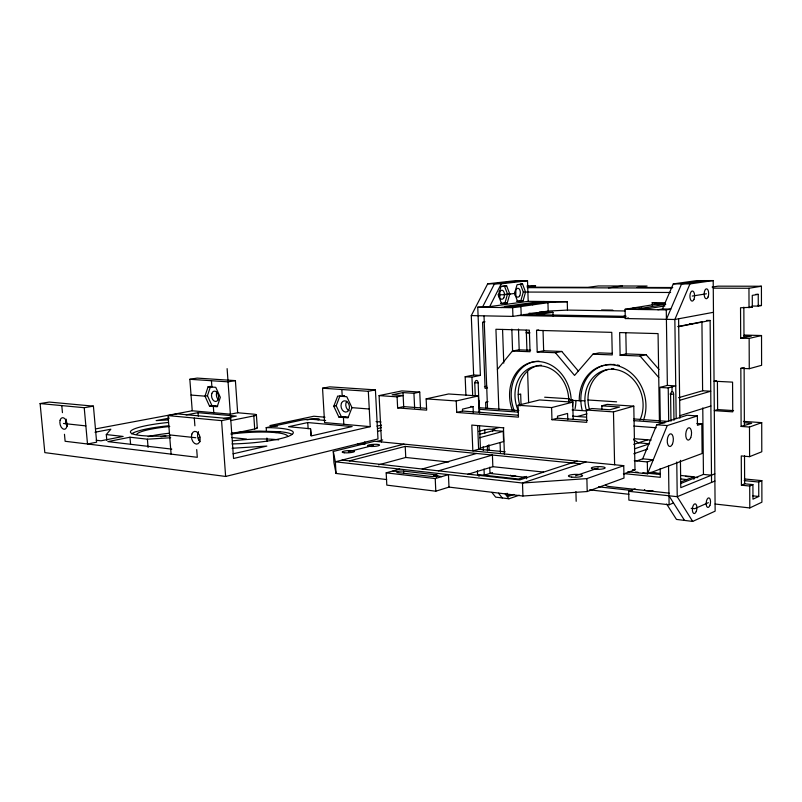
<?xml version="1.0" encoding="UTF-8"?>
<svg xmlns="http://www.w3.org/2000/svg" width="802" height="802" viewBox="0 0 802 802"><rect width="100%" height="100%" fill="white"/><g stroke="black" fill="none" stroke-linecap="round" stroke-linejoin="round"><path stroke-width="1.2" d="M516.458 301.301L520.859 300.71L523.305 292.048L520.298 284.048L522.563 284.048L525.551 292.058L523.104 300.73L517.621 301.472L514.573 293.452L517.059 284.7L522.563 284.048M506.674 285.923L500.979 286.595L498.423 295.497L501.591 303.657L507.265 302.885L509.781 294.053L506.674 285.923L500.979 286.324M500.448 303.467L504.989 302.855L507.516 294.043L504.398 285.913M208.079 386.775L204.991 396.158L209.512 406.103L217.182 406.754L220.329 397.351L215.758 387.326L208.079 386.775L210.535 386.363L207.447 395.717L211.959 405.652L217.693 406.133M333.782 406.233L337.692 396.058L346.795 396.719L351.988 407.657L347.988 417.852L338.895 417.09L333.782 406.233L336.168 405.742L340.078 395.587M636.718 460.929L642.683 458.834L653.249 459.817L647.324 461.932L647.525 473.802L702.121 453.501L701.82 423.857L697.459 425.301L697.359 415.937L667.254 425.561L647.525 473.802L627.786 471.807M642.683 458.834L656.758 424.779L687.113 415.235L697.359 415.937M666.642 504.047L676.467 519.415L692.677 521.42L715.143 511.155L713.199 280.58L689.971 283.918L674.853 319.487L676.186 418.443M666.412 319.326L681.59 283.908L704.978 280.59M657.891 309.752L662.442 308.981L673.289 283.908L696.828 280.6L713.199 280.58M484.629 307.306L528.187 301.331L527.526 280.8L501.29 283.808L489.671 306.615L477.761 307.206L480.398 375.386L471.947 377.13L465.16 376.76L465.912 395.246M482.603 306.925L494.473 283.808L520.789 280.81M465.16 376.76L473.641 375.025L471.285 315.597L487.696 283.808L514.102 280.81L527.526 280.8M497.39 369.461L512.368 351.045L518.884 349.822L530.633 350.273M106.816 440.328L106.305 434.564L110.846 429.21L94.977 432.228M612.397 353.381L599.144 352.88L592.919 354.173L574.553 375.416L555.405 352.72L537.22 352.018L536.538 330.354L538.693 329.983M715.083 504.017L749.8 507.937L761.9 502.192L761.85 480.659L744.406 478.944M761.85 480.659L758.732 482.042L758.772 496.478L752.968 499.165L752.918 484.619L744.637 483.786L741.409 485.2L741.269 455.927L749.599 456.659L761.79 451.767L761.72 422.644L743.434 421.371M741.409 485.2L749.72 486.042L752.918 484.619M708.366 502.664L694.642 508.719L691.174 508.308M635.144 488.819L628.698 491.295L628.868 500.117L669.099 504.789L673.49 502.934M714.883 481.05L677.229 496.699L628.698 491.295M714.823 473.852L680.778 487.666L680.427 460.358M680.547 483.576L703.444 474.413L711.484 475.205M680.778 481.992L693.86 476.779L693.89 479.285M399.647 469.09L386.183 472.849L386.815 485.12L435.797 491.205L448.99 487.095L522.934 496.017L587.204 491.526L623.996 478.052L623.745 465.661L374.574 441.25L333.281 451.466L333.933 462.644L336.038 473.451L386.664 479.566M623.816 473.872L634.994 469.832L633.791 406.143L607.124 404.398L601.831 405.832L601.921 409.551M743.023 367.747L740.837 368.349L741.118 426.433L749.489 427.035L761.72 422.644M741.118 426.433L751.664 423.286L744.236 422.764M333.281 451.466L335.356 461.802L522.493 483.015L586.884 478.604L623.745 465.661M491.887 492.408L495.656 497.13L508.939 498.764L519.295 495.205M575.495 475.807L598.242 467.987M513.942 494.443L508.448 496.318L507.135 493.24M633.801 453.762L647.665 449.04M507.325 495.666L510.623 494.553M634.422 448.859L649.55 443.777L638.452 442.834L633.5 439.717M585.981 461.962L522.493 483.015L522.934 496.017M633.76 444.388L647.635 439.807M577.219 461.1L519.716 479.927L342.093 460.067M525.38 476.779L518.503 479.025L477.571 474.463L477.431 470.764M733.569 410.604L717.63 409.571L714.291 410.644L732.747 411.847L732.567 382.133L714.051 381.201L716.276 380.579M492.568 472.629L484.258 475.205L484.027 469.03M679.855 415.687L710.873 406.002M467.686 474.353L492.849 466.694L543.566 472.067M386.183 472.849L435.225 478.573L448.448 474.624L448.99 487.095M438.383 470.834L492.418 455.045L492.849 466.694M679.655 400.308L710.742 391.226L702.612 390.774L678.542 397.712M422.163 469.02L476.558 453.471M505.25 451.827L478.604 449.25L472.829 450.874L471.797 425.07L503.907 427.877M573.179 419.396L572.718 402.133L551.606 407.596L551.956 419.687L586.753 422.343L586.442 410.012L613.47 411.897L633.791 406.143M480.007 448.188L503.596 441.551L503.235 431.336L493.771 430.534L479.536 434.333M577.47 416.489L587.024 413.852M740.837 368.349L749.268 368.709L761.599 365.301L761.529 335.527L744.266 335.066M586.442 410.012L591.926 408.529L609.791 409.752L619.585 407.015L601.831 405.832M659.795 387.456L668.226 387.927L675.745 385.882L667.364 385.431L659.795 387.456L660.327 421.782M551.956 419.687L557.54 418.173L587.264 420.408M378.504 464.839L405.762 457.471L448.759 462.022M479.596 437.732L503.235 431.336M478.804 431.336L484.769 429.762A5.584 0.932 -2.2 0 1 492.548 429.281A5.584 0.932 -2.2 0 1 493.771 430.534M499.275 427.496L492.538 429.281L492.618 431.526M512.338 410.373A37.062 30.406 76.3 0 1 533.37 361.882A37.062 30.406 76.3 0 1 571.184 400.429L584.899 400.81M349.401 460.879L405.221 446.393L580.468 463.787M404.038 444.138L335.356 461.802L336.038 473.451M571.184 400.429L572.758 400.028A36.992 30.386 76.3 0 1 572.498 406.063M348.379 451.696L373.521 445.391M376.77 441.411L382.714 439.937M40.1 403.556L84.22 407.707L87.498 443.997L96.641 442.193L93.423 406.143L49.283 402.073L40.1 403.556L44.822 452.619L225.633 476.458L377.983 438.965L375.416 389.882L329.722 386.855L322.544 388.218L324.579 422.574L370.213 426.644L368.318 391.296L375.416 389.882M479.005 412.118L478.373 395.937L456.238 400.96L456.719 412.428L518.473 417.14L518.062 405.261L539.566 399.957L572.718 402.133M377.451 431.346L381.02 430.494M456.719 412.428L462.564 411.035L517.992 415.195M488.047 401.692L485.631 402.263L485.862 408.499M518.262 394.584L520.678 394.013L521.009 404.028M377.732 428.529L381.311 427.687M473.32 412.809L473.08 406.624L462.493 409.13L462.564 411.035M376.93 426.133L380.519 425.301A5.253 0.832 -2.9 0 1 381.541 425.1M370.213 426.644L233.542 458.483L227.116 368.639M752.065 306.043L758.271 306.113L758.241 294.354L752.276 295.387L752.316 307.246L740.537 307.757L740.687 338.173L749.148 338.404L761.529 335.527M233.051 453.822L266.845 446.082L232.109 448.268M740.687 338.173L751.354 336.078L743.845 335.878M659.434 421.872L658.061 333.602L619.655 332.569L620.116 355.236L640.046 356.008L646.091 354.664L659.023 369.491M487.526 387.887L485.1 388.419L482.573 322.183L485.02 321.813M420.489 408.068L419.737 392.078L413.932 393.301L403.005 392.579L392.108 394.835L403.085 395.587L397.09 396.85L397.642 407.927L403.627 406.604L426.544 408.328M665.78 304.219L641.239 308.369L649.911 308.379L664.948 305.893M338.895 417.09L341.281 416.569L348.088 417.14M397.642 407.927L426.654 410.133L426.143 398.875L448.549 393.972L478.373 395.937M345.802 416.95L343.426 417.471L343.817 424.288M484.438 386.674L486.864 386.143M275.838 432.619L279.978 431.707A47.529 7.659 -3.9 0 1 291.918 434.283M307.757 422.554L288.56 426.714L310.534 428.779L311.346 435.897L352.138 426.554L307.757 422.554L308.138 428.739M620.116 355.236L626.242 353.903L646.091 354.664M266.424 431.125L266.194 427.656L301.402 420.148A8.632 1.303 -3.4 0 1 313.522 419.416L325.652 420.479M306.986 419.947L310.635 419.165A5.053 0.762 -3.4 0 1 317.762 418.734A5.053 0.762 -3.4 0 1 317.913 419.807M237.613 432.579L254.705 428.95A8.341 1.283 -3.8 0 0 257.051 427.566M381.491 441.932L379.085 395.597L401.872 390.905L419.737 392.078M230.565 420.599L253.813 415.917A8.351 1.203 -3.7 0 0 254.114 414.203L237.663 412.759L230.395 414.183L192.239 410.774L95.468 428.92M168.029 415.596L221.573 420.639L230.705 418.804L177.212 413.872L168.029 415.596L171.097 454.122M170.696 437.752L147.398 439.185L129.984 437.22L107.859 441.611L171.788 449.13M224.129 418.524L236.279 416.108L198.024 412.669L186.064 414.935M555.405 352.72L561.771 351.456L578.442 371.166M677.73 326.574L701.369 321.933M678.703 326.655L710.121 320.479L711.554 482.433M537.22 352.018L543.656 350.765L561.771 351.456M758.271 306.113L761.459 305.512L761.419 286.244L718.001 286.164L712.116 287.066M169.322 418.113L156.159 420.609L168.661 419.867M215.778 405.972L213.332 406.424L213.793 412.699M209.512 406.103L211.959 405.652M713.469 312.299L674.853 319.487L625.279 318.544L625.099 309.291L665.209 302.755L652.247 302.625L652.287 305.121M540.107 302.615L540.869 302.434L533.42 302.444L504.548 306.514L512.137 306.514L540.107 302.615L567.265 301.732L567.485 310.093L624.918 310.965M207.447 395.717L204.991 396.158L191.036 395.065M625.279 318.544L628.588 317.963M625.099 309.291L666.272 309.873L670.803 309.091L662.442 308.981M84.22 407.707L93.423 406.143M623.595 316.299L625.76 315.928M237.663 412.759L235.397 380.619L228.089 381.852L189.833 379.286L192.239 410.774M638.623 309.482L643.816 308.62M713.269 288.159L748.958 288.259L761.419 286.244M189.833 379.286L197.182 378.093L235.397 380.619M692.276 296.058L706.422 293.793M537.109 314.745L552.949 312.329L553.049 315.958M471.285 315.597L512.939 316.399L548.187 311.076L567.485 310.093M477.761 307.206L512.638 307.697L555.586 301.612M500.859 307.527L506.483 306.745M538.884 302.224L544.067 301.492M608.467 287.878L622.382 286.003M514.573 293.452L504.137 294.775L497.972 294.725M504.488 294.424L509.781 294.053M527.114 286.895L535.656 285.863L527.084 285.843M487.696 283.808L501.29 283.808M673.289 283.908L689.971 283.918M527.335 287.176L587.886 287.327L598.292 285.963L647.104 286.043L637.039 287.437L672.748 287.527M527.746 287.657L671.996 288.048M266.194 427.656L270.324 427.677A47.559 7.539 -3.9 0 1 289.231 435.957A47.559 7.539 -3.9 0 1 231.989 443.927M670.652 292.479L523.305 292.048M755.755 294.344L758.241 294.354M520.859 300.71L523.104 300.73M528.187 301.331L567.265 301.732M664.758 303.998L658.081 303.918L652.247 302.625M757.75 305.462L761.459 305.512M504.989 302.855L507.265 302.885M749.89 307.216L752.316 307.246M512.959 306.424L520.899 306.524L521.19 315.156M632.828 308.028L641.891 308.148M601.56 309.973L612.768 310.133M539.425 312.098L552.949 312.329M529.099 313.251L545.099 313.522M523.475 314.504L626.011 316.339M517.761 315.507L625.38 317.502M706.602 320.409L710.121 320.479M689.67 323.687L692.156 323.737M536.538 330.354L611.776 332.359L612.267 354.925L592.919 354.173M526.152 332.289L529.801 332.399M526.162 333.041L529.761 333.141M512.368 351.045L530.042 351.737L529.35 330.163L495.927 329.271L498.854 409.531M473.641 375.025L480.398 375.386M474.774 382.714L478.152 382.905L478.864 401.09M670.021 394.063L673.61 394.273L673.971 420.298M279.978 431.707L259.607 431.095A47.529 7.659 -3.9 0 0 231.277 433.07M544.658 397.221L569.42 398.805M588.016 399.998L616.598 401.822M568.748 399.767L572.758 400.028M322.544 388.218L368.318 391.296M379.085 395.597L397.09 396.85M426.143 398.875L456.238 400.96M518.062 405.261L551.606 407.596M572.107 409.912L586.813 410.935M342.354 395.747L344.619 395.907L342.233 396.388L341.842 389.511M470.584 406.444L473.08 406.624M478.944 407.697L518.884 410.594M633.841 418.925L668.447 421.441M696.878 423.496L701.82 423.857M479.516 409.301L517.952 412.128M572.508 416.128L586.192 417.13M633.59 420.619L664.768 422.905M656.758 424.779L667.254 425.561M633.841 426.052L656.216 427.757M351.988 407.657L369.271 409.01M634.001 438.684L651.144 440.097M325.031 417.2L313.823 416.238L269.903 425.561L277.362 426.263M376.068 421.571L381.05 422.002M634.282 460.699L647.324 461.932M632.588 469.591L634.994 469.832M744.166 480.598L758.732 482.042M650.292 472.418L660.006 473.391M680.577 475.446L693.86 476.779M653.199 473.16L656.908 473.531M685.409 476.388L689.129 476.759M692.848 477.14L697.8 477.631M357.441 443.606L364.9 444.358L364.76 441.882M635.535 471.997L637.991 472.248M642.883 472.739L660.026 474.463M680.647 478.924L686.873 479.566M623.405 473.551L660.297 477.32L660.166 468.699M231.888 437.541L246.415 439.065M752.707 495.826L758.772 496.478M63.458 423.486L85.864 425.892M169.573 434.905L195.798 437.732M527.255 477.531L489.992 473.431L489.751 467.185M669.159 493.14L608.718 486.483A7.408 6.215 68.9 0 1 605.52 485.17M598.513 486.814L632.046 490.523M106.305 434.564L123.137 436.448L101.012 440.809L96.14 440.238M589.52 489.832L628.948 494.283M397.712 471.506A4.18 0.812 -2.9 0 1 403.586 471.115L436.168 474.844A4.261 0.852 -2.7 0 1 436.849 476.007A4.261 0.852 -2.7 0 1 430.864 476.408L398.223 472.639A4.18 0.812 -2.9 0 1 397.712 471.506L392.95 470.954M433.521 475.626L441.882 476.588M640.046 356.008L658.743 377.491M477.571 474.463L479.085 476.348M498.513 493.2L502.273 497.942M505.19 494.002L508.939 498.764M668.968 495.786L684.537 520.418M692.677 521.42L677.229 496.699L676.768 461.982M336.168 405.742L341.281 416.569M65.433 422.143L66.877 425.471M61.784 405.601L62.446 412.649M64.461 434.283L65.122 441.28L197.292 457.3L196.711 449.601M129.984 437.22L130.576 444.268M147.398 439.185L148.089 447.506M198.024 412.669L198.294 416.118M194.305 418.073L194.896 425.822M221.573 420.639L225.633 476.458M211.447 380.739L211.908 387.055M256.399 414.905L257.282 427.877M253.813 415.917L254.705 428.95M266.896 438.042L267.126 441.491M310.534 428.779L310.965 435.787M380.519 425.301L380.639 427.677M403.005 392.579L403.727 407.316M405.221 446.393L405.762 457.471M403.586 471.115L403.707 473.561M413.932 393.301L414.644 408.148M436.168 474.844L436.278 477.33M435.225 478.573L435.797 491.205M483.165 446.774L483.305 450.483M479.195 400.97L479.666 413.04M479.536 425.822L480.458 449.481M477.691 426.032L478.604 449.25M475.255 395.787L474.774 383.627A2.827 1.684 -86.7 0 1 476.358 380.469A2.827 1.684 -86.7 0 1 478.152 382.905M471.947 377.13L472.689 395.687M484.027 316.128L487.526 408.509M488.899 444.719L489.09 449.711M487.295 445.932L487.486 450.924M484.769 429.762L484.899 433.14M502.563 329.452L503.756 363.136M503.466 427.697L504.408 453.972M500.057 442.684L500.418 452.458M518.493 329.061L519.195 349.943M512.638 307.697L512.939 316.399M511.836 329.131L512.608 351.587M526.272 330.183L526.964 351.426M527.616 371.416L528.628 402.644M526.533 476.408L526.613 478.764M543.034 330.454L543.656 350.765M532.638 302.524L532.708 304.9M557.54 418.173L557.49 416.168L567.585 413.441L567.756 419.647M547.936 302.695L548.187 311.076M586.884 478.604L587.204 491.526M575.916 491.586L576.177 501.3M613.47 411.897L614.613 464.759M625.821 332.66L626.242 353.903M672.006 386.895L672.066 391.577A3.148 1.494 -86.2 0 0 670.602 395.115L670.973 421.24M668.226 387.927L668.698 421.16M666.272 309.873L667.364 385.431M668.537 466.142L669.099 504.789M678.602 318.795L679.885 418.163M701.93 321.552L702.612 390.774M702.783 407.947L703.444 474.413M717.409 381.491L717.63 409.571M748.958 288.259L749.038 307.868M749.148 338.404L749.268 368.709M749.489 427.035L749.599 456.659M749.72 486.042L749.8 507.937M743.845 307.136L743.985 337.411M744.116 367.456L744.376 425.281M744.517 455.857L744.637 483.786M230.896 434.082A41.524 6.687 -3.9 0 1 287.637 436.509M67.428 426.193A5.865 3.489 78.2 0 1 66.215 419.175M131.658 433.902A45.784 6.887 -4.3 0 1 168.801 425.752M170.094 435.767A45.804 6.777 -4.3 0 1 130.425 432.037A45.804 6.777 -4.3 0 1 168.54 422.443M199.367 440.358A47.559 7.539 -3.9 0 1 199.818 437.04M232.63 440.889A41.483 6.907 -4 0 1 278.645 439.867M160.901 436.699A45.714 7.218 -4.4 0 1 165.834 436.077M148.159 436.619A39.96 6.205 -4.4 0 1 169.062 433.26M136.811 434.183A40 6.015 -4.3 0 1 169.773 426.494M349.161 410.784A5.684 4.15 77.8 0 1 346.755 401.261M218.475 399.767A5.223 3.499 78.7 0 1 217.152 391.607M200.149 441.712A6.446 4.231 77.4 0 1 198.495 431.646M575.916 400.419A36.872 30.336 76.3 0 1 575.064 408.739M518.513 411.215A32.331 26.546 76.3 0 1 535.515 366.213A32.331 26.546 76.3 0 1 568.738 402.173M586.072 409.341A33.634 28.732 74.6 0 1 616.708 369.732A33.634 28.732 74.6 0 1 639.906 420.068M582.182 410.283A38.496 32.892 74.6 0 1 604.137 365.331M605.32 365.05A38.496 32.892 74.6 0 1 611.485 364.379M612.718 364.409A38.496 32.892 74.6 0 1 614.903 364.589M617.109 364.93A38.496 32.892 74.6 0 1 619.294 365.441M589.179 408.499A33.514 28.682 74.6 0 1 608.407 369.331M611.575 368.719A33.514 28.682 74.6 0 1 613.731 368.539M514.393 411.075A36.992 30.386 76.3 0 1 532.408 362.133M533.5 361.852A36.992 30.386 76.3 0 1 539.185 361.201M579.265 400.95A38.566 32.922 74.6 0 1 618.402 365.983A38.566 32.922 74.6 0 1 643.585 419.907M520.027 405.982A32.21 26.506 76.3 0 1 536.769 365.983M537.881 365.712A32.21 26.506 76.3 0 1 541.34 365.231M515.806 476.027A4.541 0.912 -1.9 0 1 510.493 475.205M652.928 490.543A4.932 1.053 -0.6 0 1 646.983 490.794A4.932 1.053 -0.6 0 1 644.607 489.631M515.475 290.204A4.481 2.566 -89.4 0 1 515.255 295.637M499.075 291.286A4.551 2.647 -89.4 0 1 499.305 297.692M672.066 391.577A3.148 1.494 -86.2 0 1 673.61 394.273M344.218 452.759A6.215 1.103 -3.3 0 0 354.454 451.596A6.215 1.103 -3.3 0 0 346.464 450.764A6.215 1.103 -3.3 0 0 344.218 452.759M369.552 446.393A6.065 1.053 -3.1 0 0 379.476 445.28A6.065 1.053 -3.1 0 0 371.547 444.498A6.065 1.053 -3.1 0 0 369.552 446.393M571.736 477.12A7.098 1.444 -1.3 0 0 582.583 475.696A7.098 1.444 -1.3 0 0 572.167 474.614A7.098 1.444 -1.3 0 0 571.736 477.12M594.673 469.23A6.927 1.363 -1.2 0 0 605.159 467.887A6.927 1.363 -1.2 0 0 594.894 466.864A6.927 1.363 -1.2 0 0 594.673 469.23M672.517 443.877A6.386 3.018 -85.3 0 0 671.013 433.822A6.386 3.018 -85.3 0 0 667.364 442.754A6.386 3.018 -85.3 0 0 672.517 443.877M690.753 437.581A6.236 2.877 -85.4 0 0 689.349 427.737A6.236 2.877 -85.4 0 0 685.86 436.438A6.236 2.877 -85.4 0 0 690.753 437.581M60.1 420.228A5.895 3.489 78.2 0 0 64 429.281A5.895 3.489 78.2 0 0 66.305 420.93A5.895 3.489 78.2 0 0 60.1 420.228M191.818 434.123A6.476 4.241 77.4 0 0 196.29 444.097A6.476 4.241 77.4 0 0 199.337 434.965A6.476 4.241 77.4 0 0 191.818 434.123M211.808 393.471A5.253 3.499 78.7 0 0 215.447 401.491A5.253 3.499 78.7 0 0 217.974 393.972A5.253 3.499 78.7 0 0 211.808 393.471M341.411 403.326A5.714 4.15 77.8 0 0 345.532 412.078A5.714 4.15 77.8 0 0 348.73 403.917A5.714 4.15 77.8 0 0 341.411 403.326M519.736 295.677A4.491 2.556 -89.4 0 0 518.353 288.329A4.491 2.556 -89.4 0 0 515.405 294.194A4.491 2.556 -89.4 0 0 519.736 295.677M503.826 297.743A4.561 2.647 -89.4 0 0 502.383 290.274A4.561 2.647 -89.4 0 0 499.345 296.239A4.561 2.647 -89.4 0 0 503.826 297.743M693.961 299.367A5.063 2.336 -88.3 0 0 692.838 291.076A5.063 2.336 -88.3 0 0 690.021 297.702A5.063 2.336 -88.3 0 0 693.961 299.367M708.046 297.051A4.972 2.256 -88.3 0 0 706.963 288.91A4.972 2.256 -88.3 0 0 704.246 295.407A4.972 2.256 -88.3 0 0 708.046 297.051M696.276 511.395A4.902 2.226 -83.9 0 0 695.174 503.836A4.902 2.226 -83.9 0 0 692.457 510.904A4.902 2.226 -83.9 0 0 696.276 511.395M709.93 505.31A4.812 2.145 -84.1 0 0 708.888 497.882A4.812 2.145 -84.1 0 0 706.251 504.799A4.812 2.145 -84.1 0 0 709.93 505.31"/></g></svg>
